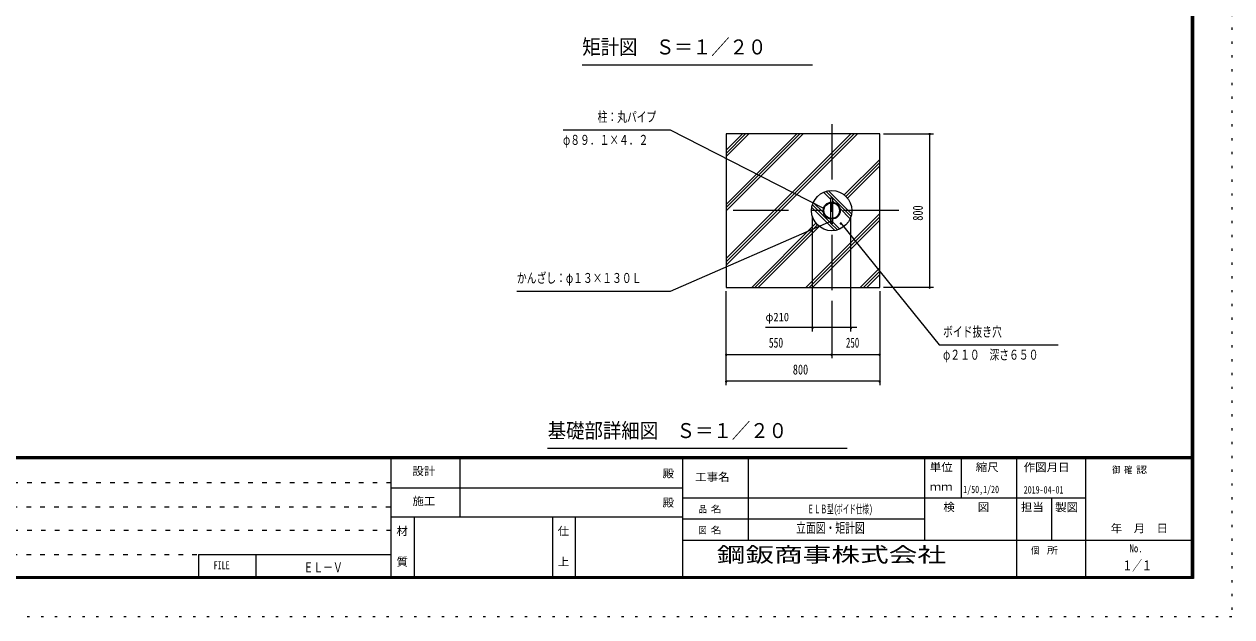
# Model space of a CAD drawing. Units: millimetres, scale not verified, with parts at other scales. Extents: x -25342 to 25343, y -10500 to 10500.
# Drawn here: x 9613 to 25343, y -10500 to -2775 of the extents above; entities that cross this region are included whole.
import ezdxf
from ezdxf.enums import TextEntityAlignment as Align

# ---------------------------------------------------------------- set-up
doc = ezdxf.new("R2010")
doc.units = ezdxf.units.MM
doc.header["$LTSCALE"] = 60
for name, pattern in [('USER1', [3, 1, -2]), ('USER3', [24, 12, -5, 2, -5]), ('USER4', [3, 0.5, -2.5])]:
    doc.linetypes.add(name, pattern=pattern)
doc.layers.add('0-1_0-F1TEXT', color=7, linetype='Continuous')
doc.layers.add('0-E_2-5DIM', color=7, linetype='Continuous')
for name, color, linetype, lineweight in [('0-6_2-02BOLD', 7, 'Continuous', 18), ('0-8_2-22CENTER', 3, 'USER3', 18), ('0-A_2-52DIM', 3, 'Continuous', 18), ('0-B_2-62HATCH', 2, 'Continuous', 18), ('0-C_F-F1PAPER', 5, 'Continuous', 18), ('0-D_F-E_J_ADD', 5, 'USER4', 18)]:
    doc.layers.add(name, color=color, linetype=linetype, lineweight=lineweight)
doc.styles.add('ＭＳ ゴシック', font='')
doc.styles.get('ＭＳ ゴシック').set_extended_font_data('MS Gothic')

msp = doc.modelspace()

# ---------------------------------------------------------------- linework, layer by layer
at = {"layer": '0-6_2-02BOLD'}
for p, q in [((20114.94, -5105.51), (20114.94, -5304.63)), ((20147.44, -5304.63), (20147.44, -5105.51)), ((20114.94, -5315.25), (20114.94, -5367.57))]:
    msp.add_line(p, q, dxfattribs=at)
msp.add_lwpolyline([(18756.19, -6205.07), (20756.19, -6205.07), (20756.19, -4205.07), (18756.19, -4205.07)], close=True, dxfattribs=at)
for points in [[(20147.44, -5094.88), (20147.44, -5042.57), (20114.94, -5042.57), (20114.94, -5094.89)], [(20114.94, -5367.57), (20147.44, -5367.57), (20147.44, -5315.25)]]:
    msp.add_lwpolyline(points, dxfattribs=at)
for radius in [262.5, 111.38, 100.88]:
    msp.add_circle((20131.19, -5205.07), radius, dxfattribs=at)
at = {"layer": '0-8_2-22CENTER'}
for p, q in [((20131.19, -4080.07), (20131.19, -6330.07)), ((21006.19, -5205.07), (18631.19, -5205.07))]:
    msp.add_line(p, q, dxfattribs=at)
at = {"layer": '0-A_2-52DIM'}
for p, q in [((16881.19, -3305.07), (19881.19, -3305.07)), ((20806.19, -4205.07), (21456.19, -4205.07)), ((21416.19, -4205.07), (21396.19, -4205.07)), ((21406.19, -4205.07), (21406.19, -6205.07)), ((20037.73, -5179.76), (20017.73, -5179.76)), ((19881.19, -6780.07), (19881.19, -5288.87)), ((20130.7, -5344.63), (20110.7, -5344.63)), ((20381.19, -6780.07), (20381.19, -5288.87)), ((20259.71, -5368.66), (20239.71, -5368.66)), ((18756.19, -7480.07), (18756.19, -6255.07)), ((20756.19, -6255.07), (20756.19, -7480.07)), ((21456.19, -6205.07), (20806.19, -6205.07)), ((21416.19, -6205.07), (21396.19, -6205.07)), ((20131.19, -6380.07), (20131.19, -7130.07)), ((20456.19, -6730.07), (19268.69, -6730.07)), ((19891.19, -6730.07), (19871.19, -6730.07)), ((20391.19, -6730.07), (20371.19, -6730.07)), ((18766.19, -7080.07), (18746.19, -7080.07)), ((18756.19, -7080.07), (20756.19, -7080.07)), ((20141.19, -7080.07), (20121.19, -7080.07)), ((20766.19, -7080.07), (20746.19, -7080.07)), ((18766.19, -7430.07), (18746.19, -7430.07)), ((20756.19, -7430.07), (18756.19, -7430.07)), ((20766.19, -7430.07), (20746.19, -7430.07)), ((20331.19, -8305.07), (16431.19, -8305.07))]:
    msp.add_line(p, q, dxfattribs=at)
for points in [[(20027.73, -5179.76), (18031.19, -4155.07), (16631.19, -4155.07)], [(16031.19, -6255.07), (18031.19, -6255.07), (20120.7, -5344.63)], [(20249.71, -5368.66), (21531.19, -6955.07), (23081.19, -6955.07)]]:
    msp.add_lwpolyline(points, dxfattribs=at)
for centre in [(21406.19, -4205.07), (20027.73, -5179.76), (20120.7, -5344.63), (20249.71, -5368.66), (21406.19, -6205.07), (19881.19, -6730.07), (20381.19, -6730.07), (18756.19, -7080.07), (20131.19, -7080.07), (20756.19, -7080.07), (18756.19, -7430.07), (20756.19, -7430.07)]:
    msp.add_arc(centre, 10, 180, 0, dxfattribs=at)
at = {"layer": '0-B_2-62HATCH'}
for p, q in [((19009.87, -4205.07), (18756.19, -4458.75)), ((18756.19, -4416.32), (18967.44, -4205.07)), ((19052.3, -4205.07), (18756.19, -4501.18)), ((18756.19, -5123.43), (19674.55, -4205.07)), ((19716.98, -4205.07), (18756.19, -5165.86)), ((18756.19, -5208.28), (19759.4, -4205.07)), ((20381.66, -4205.07), (18756.19, -5830.54)), ((18756.19, -5872.96), (20424.08, -4205.07)), ((20466.51, -4205.07), (18756.19, -5915.39)), ((20294.37, -4999.46), (20756.19, -4537.64)), ((20756.19, -4580.07), (20316.81, -5019.45)), ((20336.8, -5041.88), (20756.19, -4622.5)), ((20114.94, -5054.47), (20025.33, -4964.86)), ((20056.36, -4953.46), (20145.47, -5042.57)), ((20090.99, -4945.66), (20390.59, -5245.27)), ((20171.39, -5464.47), (19871.79, -5164.87)), ((20114.94, -5365.6), (19879.58, -5130.24)), ((19890.98, -5099.21), (20022.91, -5231.14)), ((20147.44, -5044.54), (20382.8, -5279.9)), ((20157.26, -5096.79), (20147.44, -5086.97)), ((20371.4, -5310.93), (20239.47, -5179)), ((20756.19, -5244.75), (19795.87, -6205.07)), ((19838.3, -6205.07), (20756.19, -5287.18)), ((20756.19, -5329.6), (19880.72, -6205.07)), ((20105.12, -5313.35), (20114.94, -5323.17)), ((19088.76, -6205.07), (19925.58, -5368.26)), ((19945.57, -5390.68), (19131.19, -6205.07)), ((19173.62, -6205.07), (19968, -5410.68)), ((20116.91, -5367.57), (20206.02, -5456.68)), ((20237.05, -5445.28), (20147.44, -5355.67)), ((20502.98, -6205.07), (20756.19, -5951.86)), ((20756.19, -5994.28), (20545.4, -6205.07)), ((20587.83, -6205.07), (20756.19, -6036.71))]:
    msp.add_line(p, q, dxfattribs=at)
at = {"layer": '0-C_F-F1PAPER'}
for p, q in [((24817.6, -8415), (-3832.4, -8415)), ((-3832.4, -8417.5), (24817.6, -8417.5)), ((24817.6, -8420), (-3832.4, -8420)), ((-3832.4, -8422.5), (24817.6, -8422.5)), ((24817.6, -8425), (-3832.4, -8425)), ((-3832.4, -8427.5), (24817.6, -8427.5)), ((24817.6, -8430), (-3832.4, -8430)), ((-3832.4, -8432.5), (24817.6, -8432.5)), ((24817.6, -8435), (-3832.4, -8435)), ((-3832.4, -8437.5), (24817.6, -8437.5)), ((24817.6, -8440), (-3832.4, -8440)), ((14392.6, -10000), (14392.6, -8440)), ((15292.6, -9200), (15292.6, -8440)), ((18192.6, -10000), (18192.6, -8440)), ((19042.6, -8440), (19042.6, -9500)), ((21342.6, -9500), (21342.6, -8440)), ((21817.6, -8440), (21817.6, -8950)), ((22542.6, -10000), (22542.6, -8440)), ((23442.6, -10000), (23442.6, -8440)), ((14392.6, -8820), (18192.6, -8820)), ((18192.6, -8950), (23442.6, -8950)), ((22992.6, -8950), (22992.6, -9500)), ((18192.6, -9200), (14392.6, -9200)), ((14692.6, -9200), (14692.6, -10000)), ((16492.6, -9200), (16492.6, -10000)), ((16792.6, -10000), (16792.6, -9200)), ((21342.6, -9225), (18192.6, -9225)), ((18192.6, -9500), (24842.6, -9500)), ((11884.6, -9688), (14392.6, -9688)), ((11884.6, -9688), (11884.6, -10000)), ((12634.6, -10000), (12634.6, -9688))]:
    msp.add_line(p, q, dxfattribs=at)
at = {"layer": '0-C_F-F1PAPER', "color": 6, "linetype": 'USER1'}
for p, q in [((14392.6, -8752), (-3857.4, -8752)), ((-3857.4, -9064), (14392.6, -9064)), ((14392.6, -9376), (-3857.4, -9376)), ((-3857.4, -9688), (11884.6, -9688))]:
    msp.add_line(p, q, dxfattribs=at)
at = {"layer": '0-C_F-F1PAPER'}
for points in [[(24842.6, -10000), (-3857.4, -10000), (-3857.4, 10100), (24842.6, 10100)], [(24840.1, -9997.5), (24840.1, 10097.5), (-3854.9, 10097.5), (-3854.9, -9997.5)], [(24837.6, -9995), (24837.6, 10095), (-3852.4, 10095), (-3852.4, -9995)], [(24835.1, -9992.5), (24835.1, 10092.5), (-3849.9, 10092.5), (-3849.9, -9992.5)], [(24832.6, -9990), (24832.6, 10090), (-3847.4, 10090), (-3847.4, -9990)], [(24830.1, -9987.5), (24830.1, 10087.5), (-3844.9, 10087.5), (-3844.9, -9987.5)], [(24827.6, -9985), (24827.6, 10085), (-3842.4, 10085), (-3842.4, -9985)], [(24825.1, -9982.5), (24825.1, 10082.5), (-3839.9, 10082.5), (-3839.9, -9982.5)], [(24822.6, -9980), (24822.6, 10080), (-3837.4, 10080), (-3837.4, -9980)], [(24820.1, -9977.5), (24820.1, 10077.5), (-3834.9, 10077.5), (-3834.9, -9977.5)], [(24817.6, -9975), (24817.6, 10075), (-3832.4, 10075), (-3832.4, -9975)]]:
    msp.add_lwpolyline(points, close=True, dxfattribs=at)
at = {"layer": '0-D_F-E_J_ADD'}
msp.add_lwpolyline([(25342.6, -10500), (-4357.4, -10500), (-4357.4, 10500), (25342.6, 10500)], close=True, dxfattribs=at)

# ---------------------------------------------------------------- texts
at = {"layer": '0-1_0-F1TEXT', "style": 'ＭＳ ゴシック'}
for s, height, width, p in [('1/50,1/20', 97.68, 0.65, (21843.78, -8916.7)), ('2019-04-01', 97.68, 0.65, (22631.89, -8921.64)), ('ＥＬＢ型(', 110.7, 0.55, (19814.55, -9184.05)), ('ボイド仕様)', 110.7, 0.55, (20190.32, -9184.05)), ('立面図・矩計図', 130.2, 0.7, (19667.6, -9444.74)), ('１／１', 130.2, 0.7, (23917.6, -9934.49)), ('ＥＬ－Ｖ', 130.2, 0.7, (13251.98, -9957.83))]:
    msp.add_text(s, height=height, dxfattribs=dict(at, width=width)).set_placement(p, align=Align.BOTTOM_LEFT)
at = {"layer": '0-A_2-52DIM', "color": 7, "style": 'ＭＳ ゴシック'}
for s, height, width, p in [('矩計図\u3000Ｓ＝１／２０', 195.4, 0.9, (16881.19, -3228.42)), ('柱：丸パイプ', 130.2, 0.7, (17081.19, -4087.3)), ('φ８９．１×４．２', 130.2, 0.7, (16631.19, -4387.31)), ('かんざし：φ１３×１３０Ｌ', 130.2, 0.7, (16031.19, -6187.3)), ('φ210', 110.7, 0.9, (19268.69, -6680.07)), ('ボイド抜き穴', 130.2, 0.7, (21581.19, -6887.3)), ('550', 130.2, 0.7, (19312.19, -7030.07)), ('250', 130.2, 0.65, (20316.86, -7030.07)), ('φ２１０\u3000深さ６５０', 130.2, 0.7, (21581.19, -7187.31)), ('800', 130.2, 0.75, (19624.78, -7380.07)), ('基礎部詳細図\u3000Ｓ＝１／２０', 195.4, 0.9, (16431.19, -8228.42))]:
    msp.add_text(s, height=height, dxfattribs=dict(at, width=width)).set_placement(p, align=Align.BOTTOM_LEFT)
at = {"layer": '0-A_2-52DIM', "color": 7, "style": 'ＭＳ ゴシック', "width": 0.75}
msp.add_text('800', height=130.2, rotation=90, dxfattribs=at).set_placement((21356.19, -5336.48), align=Align.BOTTOM_LEFT)
at = {"layer": '0-C_F-F1PAPER', "color": 7, "style": 'ＭＳ ゴシック'}
for s, height, width, p in [('単位', 104.2, 1.05, (21407.6, -8633.29)), ('縮尺', 104.2, 1.05, (22007.6, -8633.29)), ('作図月日', 104.2, 1.05, (22631.5, -8634.31)), ('設計', 104.2, 1.05, (14670.1, -8683.83)), ('殿', 104.2, 1.05, (17927.6, -8715.79)), ('工事名', 104.2, 1.05, (18352.6, -8760.79)), ('御 ', 88.56, 0.85, (23785.36, -8654.43)), ('確 ', 88.56, 0.85, (23939.74, -8654.43)), ('認', 88.56, 1.2, (24094.13, -8654.43)), ('ｍｍ', 104.2, 1.05, (21407.6, -8888.29)), ('施工', 104.2, 1.05, (14670.1, -9075.79)), ('殿', 104.2, 1.05, (17927.6, -9095.79)), ('品 ', 88.56, 0.85, (18398.85, -9167.5)), ('名', 88.56, 1.2, (18553.24, -9167.5)), ('検\u3000\u3000図', 104.2, 1.05, (21585.1, -9153.29)), ('担当', 104.2, 1.05, (22595.1, -9153.29)), ('製図', 104.2, 1.05, (23041.08, -9155.74)), ('\u3000年\u3000月\u3000日', 104.2, 1.05, (23616.34, -9430.22)), ('材', 104.2, 1.05, (14462.6, -9465.79)), ('仕', 104.2, 1.05, (16562.6, -9465.79)), ('図 ', 88.56, 0.85, (18398.85, -9442.5)), ('名', 88.56, 1.2, (18553.24, -9442.5)), ('個  ', 88.56, 0.85, (22727.6, -9705)), ('所', 88.56, 1.2, (22933.45, -9705)), ('No.', 104.2, 0.8, (24010.1, -9690.79)), ('質', 104.2, 1.05, (14462.6, -9865.79)), ('上', 104.2, 1.05, (16562.6, -9865.79)), ('FILE', 104.2, 0.7, (12080.85, -9909.79))]:
    msp.add_text(s, height=height, dxfattribs=dict(at, width=width)).set_placement(p, align=Align.BOTTOM_LEFT)
at = {"layer": '0-E_2-5DIM', "style": 'ＭＳ ゴシック', "width": 1.4}
msp.add_text('鋼鈑商事株式会社', height=195.4, dxfattribs=at).set_placement((18634.49, -9845.37), align=Align.BOTTOM_LEFT)

doc.saveas('drawing.dxf')
